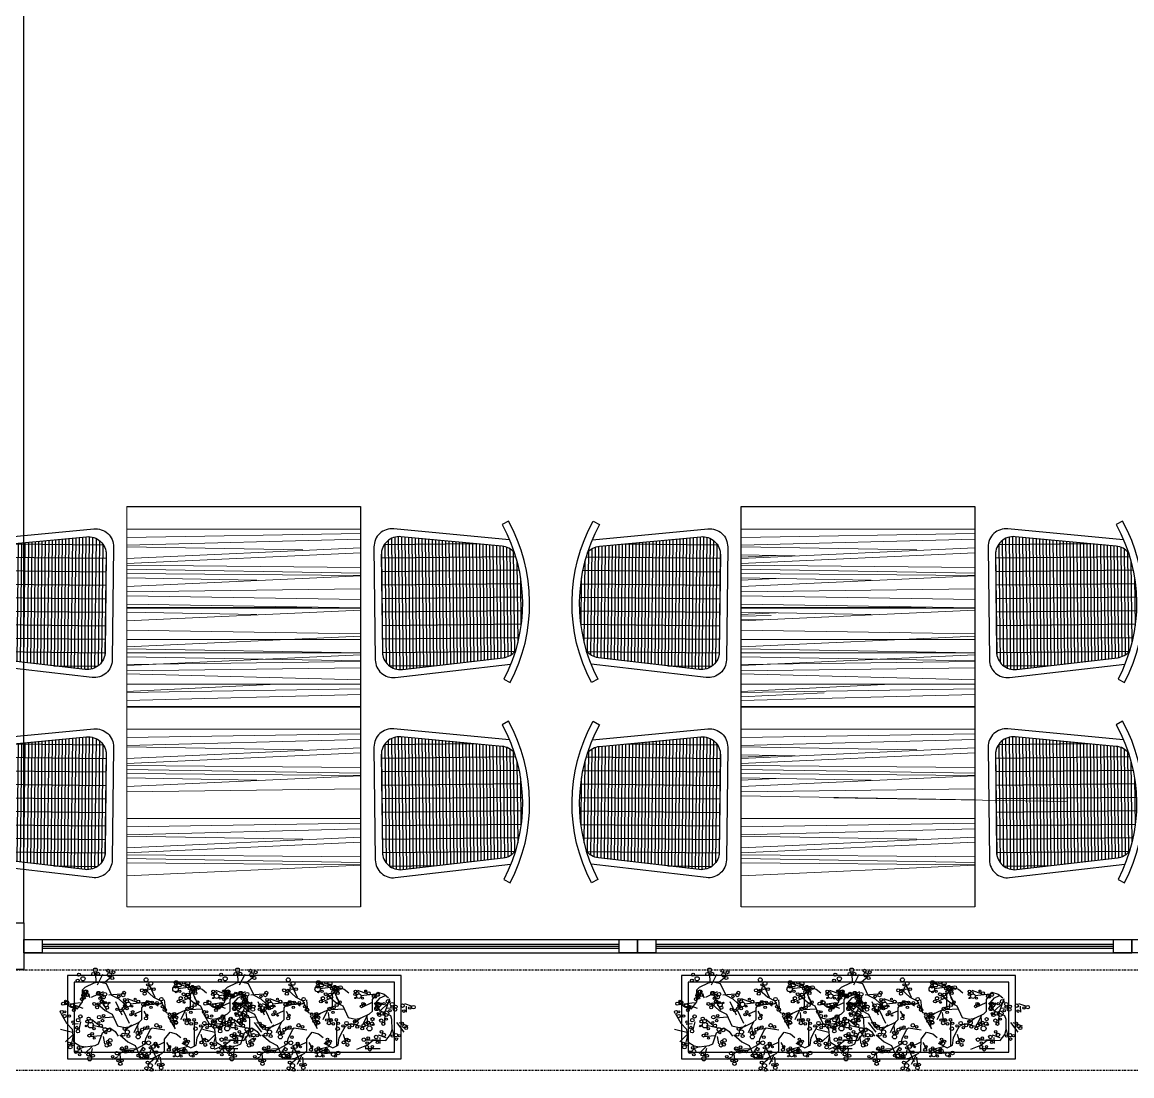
# Model space of a CAD drawing. Header units: millimetres. Extents: x 7703 to 16070, y -6855 to 95.
# Drawn here: x 13867.2 to 14199.6, y -5850.8 to -5535 of the extents above; entities that cross this region are included whole.
import ezdxf

# ---------------------------------------------------------------- set-up
doc = ezdxf.new("R2010")
doc.units = ezdxf.units.MM
doc.linetypes.add('BORDER', pattern=[1.75, 0.5, -0.25, 0.5, -0.25, 0, -0.25])
doc.layers.add('AHŞAP İNCE', color=7, linetype='Continuous', lineweight=9, true_color=0x433223)
for name, color, linetype in [('bougainvil', 7, 'Continuous'), ('Fitout_Tip_kesit$0$A_elev 5', 46, 'Continuous'), ('MASA-TR', 165, 'Continuous'), ('S-HOLE', 136, 'Continuous'), ('TEF', 6, 'Continuous')]:
    doc.layers.add(name, color=color, linetype=linetype)
doc.layers.add('TEFRIS', color=9, linetype='Continuous', lineweight=0)
doc.layers.add('TEFRIŞ', color=34, linetype='Continuous', lineweight=20)

# ---------------------------------------------------------------- blocks, each defined once
blk = doc.blocks.new('*X23')
at = {"color": 0}
for p, q in [((20392.5, 15921.75), (20392.5, 15947.02)), ((20394.46, 15947.81), (20423.03, 15947.81)), ((20396.25, 15910.63), (20396.25, 15947.88)), ((20400, 15909.73), (20400, 15947.88)), ((20403.75, 15909.16), (20403.75, 15947.88)), ((20407.5, 15908.9), (20407.5, 15947.88)), ((20411.25, 15908.95), (20411.25, 15947.88)), ((20415, 15909.31), (20415, 15947.88)), ((20418.75, 15910), (20418.75, 15947.88)), ((20422.5, 15911.09), (20422.5, 15947.87)), ((20390.44, 15944.06), (20427.05, 15944.06)), ((20390.77, 15945), (20426.72, 15945)), ((20391.34, 15945.94), (20426.15, 15945.94)), ((20392.29, 15946.88), (20425.21, 15946.88)), ((20426.25, 15933.65), (20426.25, 15945.81)), ((20390.31, 15943.12), (20427.19, 15943.12)), ((20390.35, 15942.19), (20427.15, 15942.19)), ((20390.45, 15941.25), (20427.05, 15941.25)), ((20390.55, 15940.31), (20426.95, 15940.31)), ((20390.64, 15939.38), (20426.85, 15939.38)), ((20390.74, 15938.44), (20426.75, 15938.44)), ((20390.84, 15937.5), (20426.66, 15937.5)), ((20390.94, 15936.56), (20426.56, 15936.56)), ((20391.04, 15935.62), (20426.46, 15935.62)), ((20391.14, 15934.69), (20426.36, 15934.69)), ((20391.24, 15933.75), (20426.26, 15933.75)), ((20391.34, 15932.81), (20426.16, 15932.81)), ((20391.43, 15931.88), (20426.06, 15931.88)), ((20391.53, 15930.94), (20425.96, 15930.94)), ((20391.63, 15930), (20425.87, 15930)), ((20391.73, 15929.06), (20425.77, 15929.06)), ((20391.83, 15928.12), (20425.67, 15928.12)), ((20391.93, 15927.19), (20425.57, 15927.19)), ((20392.03, 15926.25), (20425.47, 15926.25)), ((20392.12, 15925.31), (20425.37, 15925.31)), ((20392.22, 15924.38), (20425.27, 15924.38)), ((20392.32, 15923.44), (20425.18, 15923.44)), ((20392.42, 15922.5), (20425.08, 15922.5)), ((20392.52, 15921.56), (20424.98, 15921.56)), ((20392.62, 15920.62), (20424.88, 15920.62)), ((20392.72, 15919.69), (20424.78, 15919.69)), ((20392.82, 15918.75), (20424.68, 15918.75)), ((20392.91, 15917.81), (20424.58, 15917.81)), ((20393.01, 15916.88), (20424.48, 15916.88)), ((20393.11, 15915.94), (20424.39, 15915.94)), ((20393.21, 15915), (20424.29, 15915)), ((20393.32, 15914.06), (20424.18, 15914.06)), ((20393.57, 15913.12), (20423.93, 15913.12)), ((20394.04, 15912.19), (20423.46, 15912.19)), ((20394.82, 15911.25), (20422.68, 15911.25)), ((20397.43, 15910.31), (20420.07, 15910.31)), ((20402.08, 15909.38), (20415.42, 15909.38))]:
    blk.add_line(p, q, dxfattribs=at)
blk = doc.blocks.new('CHAI1A')
for points in [[(-17.2, -101.45), (-20.57, -69.45, -0.445276), (-15.6, -63.93), (15.73, -63.93, -0.445276), (20.71, -69.45), (17.34, -101.45, -0.003866), (17.33, -101.53)], [(-15.4, -99.45), (-18.35, -71.45, -0.445276), (-13.38, -65.93), (13.51, -65.93, -0.445276), (18.49, -71.45), (15.54, -99.45, -0.201793), (13.67, -102.85)], [(-17.2, -101.53, -0.003866), (-17.2, -101.45)], [(-13.53, -102.85, -0.201793), (-15.4, -99.45)]]:
    blk.add_lwpolyline(points, format="xyb")
at = {"elevation": 91}
blk.add_lwpolyline([(-21.39, -99.55, 0.250487), (21.53, -99.55), (22.47, -101.32, -0.250487), (-22.34, -101.32)], format="xyb", close=True, dxfattribs=at)
at = {"layer": 'MASA-TR'}
blk.add_blockref('*X23', (-20408.68, -16013.81), dxfattribs=at)
blk = doc.blocks.new('BAR-TABU')
at = {"layer": 'TEF', "rotation": 89.26744087798987}
blk.add_blockref('CHAI1A', (-58.69, -27.54), dxfattribs=at)
blk = doc.blocks.new('begonvil')
at = {"layer": 'bougainvil', "color": 106}
blk.add_line((14904.48, 22014.58), (14905.3, 22030.36), dxfattribs=at)
for points in [[(14861.7, 22042.38), (14856.66, 22047.35), (14852.09, 22049.94), (14848.96, 22057.75), (14844.27, 22059.14), (14840.77, 22058.77), (14834.75, 22056.13), (14832.9, 22054.47), (14832.5, 22046.84), (14828.74, 22042.32), (14824.69, 22043.71), (14821.87, 22046.21)], [(14843.02, 22057.42), (14846.9, 22064.28)], [(14874.26, 22052.5), (14879.3, 22047.53), (14883.88, 22044.94), (14887, 22037.13), (14891.7, 22035.74), (14895.19, 22036.12), (14901.22, 22038.75), (14903.07, 22040.41), (14903.46, 22048.04), (14907.23, 22052.56), (14911.28, 22051.17), (14914.09, 22048.67)], [(14880.42, 22047.33), (14876.76, 22056.35)], [(14901.09, 22053.28), (14893.49, 22056.5)], [(14907.73, 22042.47), (14903.35, 22053.29)], [(14826.46, 22045.46), (14832.8, 22042.78)], [(14842.1, 22045.44), (14847.14, 22040.47), (14851.71, 22037.88), (14854.84, 22030.06), (14859.54, 22028.68), (14863.03, 22029.05), (14869.05, 22031.68), (14870.9, 22033.35), (14871.3, 22040.98), (14875.06, 22045.49), (14879.11, 22044.11), (14881.93, 22041.61)], [(14848.25, 22040.27), (14844.6, 22049.28)], [(14850.08, 22050.53), (14858.33, 22050.69)], [(14854.36, 22045.96), (14858.01, 22036.94)], [(14868.55, 22044.65), (14862.21, 22047.34)], [(14900.09, 22047.87), (14905.13, 22042.9), (14909.71, 22040.31), (14912.83, 22032.5), (14917.53, 22031.11), (14921.02, 22031.49), (14927.04, 22034.12), (14928.9, 22035.79), (14929.29, 22043.42), (14933.06, 22047.93), (14937.11, 22046.54), (14939.92, 22044.04)], [(14917.4, 22011.37), (14924.06, 22013.77), (14928.37, 22016.78), (14936.76, 22016.24), (14940.04, 22019.88), (14941.21, 22023.19), (14941.43, 22029.76), (14940.72, 22032.15), (14934.01, 22035.8), (14931.56, 22041.14), (14934.56, 22044.19), (14938.03, 22045.66)], [(14926.54, 22047.09), (14920.2, 22049.77)], [(14818.44, 22039.67), (14821.6, 22033.33), (14825.09, 22029.4), (14825.51, 22020.99), (14829.5, 22018.16), (14832.92, 22017.38), (14839.47, 22017.91), (14841.77, 22018.89), (14844.62, 22025.98), (14849.65, 22029.02), (14853.02, 22026.4), (14854.87, 22023.12)], [(14884.69, 22042.76), (14876.44, 22042.6)], [(14899.48, 22037.57), (14896.24, 22031.85)], [(14910.52, 22038.13), (14902.27, 22037.97)], [(14938.01, 22037.33), (14943.69, 22037.45)], [(14848.12, 22028.37), (14838.41, 22031.01)], [(14852.53, 22035.69), (14844.28, 22035.53)], [(14869.15, 22031.78), (14865.26, 22024.92)], [(14892.54, 22026.03), (14888.27, 22034.49)], [(14925.31, 22032.94), (14922.07, 22027.23)], [(14937, 22035.47), (14936.4, 22026.97)], [(14825.15, 22027.07), (14817.29, 22029.59)], [(14855.94, 22024.08), (14860.98, 22019.11), (14865.55, 22016.52), (14868.68, 22008.71), (14873.37, 22007.32), (14876.87, 22007.7), (14882.89, 22010.33), (14884.74, 22012), (14885.14, 22019.62), (14888.9, 22024.14), (14892.95, 22022.75), (14895.77, 22020.25)], [(14856.06, 22014.98), (14859.53, 22013.62), (14864.22, 22013.38), (14872.07, 22017.09), (14872.84, 22020.58), (14876.08, 22026.3), (14877.31, 22027.41)], [(14877.31, 22027.41), (14885.47, 22025.81)], [(14896.17, 22016.43), (14901.89, 22013.19), (14905.5, 22014.77), (14906.33, 22019.43), (14908.92, 22024.01), (14910.83, 22026.85), (14914.45, 22028.43), (14918.5, 22027.04), (14921.4, 22026.3)], [(14837.45, 22017.36), (14832.53, 22013.01)], [(14837.5, 22016.07), (14836.07, 22010.95)], [(14880.15, 22005.12), (14875.76, 22015.94)], [(14909.02, 22021.8), (14910.48, 22015.84)], [(14931.81, 22016.89), (14923.56, 22016.72)], [(14866.37, 22014.34), (14858.12, 22014.18)], [(14881.15, 22009.15), (14877.91, 22003.43)], [(14932.75, 22010.85), (14923.04, 22011.44)]]:
    blk.add_lwpolyline(points, dxfattribs=at)
at = {"layer": 'bougainvil', "color": 232}
for points in [[(14842.45, 22058.86), (14842.08, 22065.24)], [(14848.16, 22059.17), (14852.57, 22062.47)], [(14837.94, 22049.15), (14835.81, 22053.38)], [(14907.43, 22052.96), (14895.38, 22052.17)], [(14821.18, 22045.73), (14831.22, 22046.39)], [(14873.83, 22044.38), (14863.79, 22043.72)], [(14886.17, 22045.36), (14886.48, 22040.05)], [(14903.68, 22046.24), (14895.75, 22043.12)], [(14905.79, 22046.13), (14908.36, 22041.05)], [(14931.82, 22046.82), (14921.78, 22046.16)], [(14862.7, 22031.03), (14859.04, 22040.04)], [(14870.7, 22038.78), (14864.09, 22036.18)], [(14872.46, 22038.69), (14874.6, 22034.46)], [(14884.9, 22043.66), (14881.29, 22042.09)], [(14928.7, 22041.22), (14922.09, 22038.62)], [(14939.79, 22040.7), (14933.61, 22035.23)], [(14940.58, 22043.32), (14936.85, 22033.98)], [(14950.18, 22039.72), (14955.11, 22037.71)], [(14951.17, 22037.85), (14951.04, 22033.91)], [(14864, 22030.03), (14859.6, 22026.73)], [(14892.05, 22027.82), (14891.33, 22036.69)], [(14895.19, 22036.12), (14891.52, 22033.36)], [(14921.02, 22031.49), (14917.35, 22028.74)], [(14925.05, 22032.39), (14925.42, 22026.01)], [(14825.16, 22025.53), (14820.24, 22021.17)], [(14825.21, 22024.24), (14823.78, 22019.11)], [(14843.34, 22024.09), (14836.25, 22023.78)], [(14844.98, 22023.43), (14845.63, 22018.74)], [(14876.11, 22026.88), (14871.38, 22026.54)], [(14832.92, 22017.38), (14828.56, 22015.97)], [(14870.8, 22015.39), (14867.01, 22010.29)], [(14884.54, 22017.43), (14877.93, 22014.83)], [(14886.3, 22017.34), (14888.44, 22013.11)], [(14931.87, 22020.18), (14936.79, 22018.18)], [(14932.85, 22018.31), (14932.72, 22014.37)], [(14854.03, 22009.79), (14850.42, 22008.21)], [(14857.76, 22013.71), (14854.06, 22010.37)], [(14855.29, 22011.49), (14855.61, 22006.17)], [(14869.03, 22012.32), (14871.66, 22008.66)], [(14881.62, 22007.95), (14881.93, 22002.64)], [(14899.57, 22013.9), (14892.43, 22012.5)], [(14904.29, 22010.04), (14894.25, 22009.38)], [(14877.94, 22007.24), (14873.53, 22003.94)]]:
    blk.add_lwpolyline(points, dxfattribs=at)
at = {"layer": 'bougainvil', "color": 222}
for points in [[(14838.79, 22049.69), (14846.72, 22052.81)], [(14930.46, 22041.13), (14932.59, 22036.9)], [(14829.02, 22032.67), (14825.09, 22032.35)], [(14830.77, 22033.87), (14829.34, 22028.74)], [(14843.21, 22030.34), (14838.08, 22034.94)], [(14899.95, 22036.37), (14900.26, 22031.06)], [(14867.78, 22029.31), (14868.1, 22023.99)], [(14941.21, 22023.19), (14942.1, 22018.69)], [(14944.21, 22027.52), (14948.72, 22021.05)], [(14945.75, 22027.4), (14951.66, 22024.99)]]:
    blk.add_lwpolyline(points, dxfattribs=at)
at = {"layer": 'bougainvil', "color": 7}
blk.add_lwpolyline([(14899, 22010.32), (14892.67, 22013)], dxfattribs=at)
at = {"layer": 'bougainvil', "color": 222}
for centre, radius in [((14842.16, 22067.17), 1.36), ((14850.57, 22066.31), 0.986), ((14853.9, 22065.21), 0.986), ((14852.89, 22061.44), 0.986), ((14843.43, 22051.85), 1.28), ((14843.3, 22052.04), 0.74), ((14847.57, 22051.1), 1.2), ((14840.35, 22045.12), 0.986), ((14843.1, 22044.75), 0.986), ((14844.31, 22048.5), 0.748), ((14845.39, 22046.35), 1.08), ((14845.43, 22050.04), 1.08), ((14845.8, 22045.53), 0.748), ((14846.45, 22049.29), 1.23), ((14847.54, 22045.53), 0.748), ((14875.06, 22043.85), 0.997), ((14875.27, 22043.3), 1.14), ((14878.18, 22044.12), 0.822), ((14881.42, 22043.85), 0.822), ((14918.12, 22047.43), 0.748), ((14820.53, 22038.09), 1.07), ((14820.75, 22040.96), 0.623), ((14823.63, 22037.99), 0.748), ((14830.87, 22037.35), 1.07), ((14842.03, 22042.79), 0.986), ((14872.4, 22043.12), 1.07), ((14873.35, 22042.32), 0.636), ((14921.95, 22039.25), 0.836), ((14923.16, 22040.93), 0.899), ((14924.01, 22040.61), 0.617), ((14931.81, 22037.28), 1.28), ((14932.11, 22037.94), 1.21), ((14933.19, 22039.55), 1.28), ((14932.84, 22040.3), 0.846), ((14933.04, 22040.42), 0.997), ((14934.55, 22040.17), 0.763), ((14936.83, 22040.35), 0.763), ((14828.07, 22030.21), 0.822), ((14829.24, 22035.04), 1.14), ((14835.07, 22033.79), 0.898), ((14836.13, 22035.62), 1.06), ((14837.29, 22031.29), 1.81), ((14837.21, 22033.9), 1.17), ((14880.27, 22028.97), 1.14), ((14890.41, 22031.08), 0.822), ((14893, 22030.08), 1.14), ((14893.18, 22030.16), 0.822), ((14898.81, 22031.52), 0.822), ((14900.19, 22029.45), 1.14), ((14901.46, 22031.53), 0.822), ((14901.78, 22031.22), 0.822), ((14905.03, 22031.34), 0.822), ((14906.23, 22028.92), 0.822), ((14911.64, 22028.82), 1.14), ((14928.73, 22030.55), 0.986), ((14828.71, 22027.8), 1.14), ((14867.92, 22022.08), 1.36), ((14867.88, 22024.64), 1.18), ((14869.44, 22024.57), 0.986), ((14870.75, 22026.62), 0.986), ((14874.47, 22028.17), 0.822), ((14882.7, 22027.89), 0.822), ((14902.98, 22028.8), 0.822), ((14905.63, 22025.48), 1.14), ((14909.18, 22027.11), 0.822), ((14921.71, 22024.85), 0.986), ((14922.78, 22026.82), 0.986), ((14924.41, 22027.57), 1.18), ((14925.76, 22028.38), 1.08), ((14926.41, 22024.59), 1.63), ((14928.23, 22027.59), 1.18), ((14929.08, 22026.98), 0.568), ((14948.05, 22026.87), 0.822), ((14949.37, 22024.83), 1.14), ((14950.41, 22023.66), 0.986), ((14875.45, 22021.5), 0.822), ((14875.41, 22014.48), 0.748), ((14877.55, 22015.27), 1.23), ((14879.05, 22016.55), 1), ((14879, 22017.14), 0.899), ((14941.22, 22018.82), 0.822), ((14943.46, 22019.3), 1.14), ((14943.69, 22016.7), 0.822), ((14945.71, 22018.81), 0.822), ((14829.09, 22012.4), 0.822), ((14834.69, 22012.26), 0.986), ((14835.46, 22009.37), 1.36), ((14837.71, 22011.24), 0.986), ((14872.2, 22001.2), 0.986), ((14873.21, 22004.96), 0.986), ((14874.89, 22002.79), 1.36), ((14875.52, 22000.1), 0.986), ((14880.48, 22003.1), 0.822), ((14881.87, 22001.03), 1.14), ((14883.13, 22003.11), 0.822)]:
    blk.add_circle(centre, radius, dxfattribs=at)
at = {"layer": 'bougainvil', "color": 232}
for centre, radius in [((14830.28, 22060.95), 0.986), ((14831.29, 22064.72), 0.986), ((14833.77, 22061.93), 1.36), ((14840.64, 22064.67), 0.986), ((14843.82, 22064.68), 0.986), ((14851.21, 22063.62), 1.36), ((14874.99, 22059.13), 1.28), ((14833.28, 22051.06), 0.899), ((14836.28, 22051.13), 0.986), ((14860.23, 22051.39), 0.986), ((14871.91, 22052.41), 0.986), ((14874.65, 22052.04), 0.986), ((14875.86, 22055.79), 0.748), ((14876.95, 22053.64), 1.08), ((14878, 22056.58), 1.23), ((14879.75, 22052.74), 0.898), ((14893.91, 22052.05), 1.81), ((14894.06, 22053.76), 1.08), ((14894.55, 22056.25), 1.27), ((14896.45, 22054.71), 1.4), ((14899.49, 22055.8), 0.763), ((14901.79, 22053.89), 1.21), ((14902.12, 22055.17), 1.28), ((14903, 22051.82), 0.748), ((14908.91, 22052.32), 1.2), ((14819.95, 22046.26), 0.997), ((14821.65, 22047.8), 0.636), ((14822.61, 22047), 1.07), ((14825.87, 22044.96), 1.01), ((14827.07, 22043.5), 0.748), ((14832.4, 22048.61), 1.03), ((14834.19, 22049.27), 0.623), ((14847.85, 22044.22), 1.51), ((14850.16, 22045.34), 0.394), ((14856.6, 22049.17), 0.822), ((14859.51, 22049.99), 1.14), ((14860.13, 22045), 0.748), ((14860.47, 22046.73), 0.882), ((14862.56, 22043.62), 1.51), ((14867.22, 22046.75), 0.636), ((14869.13, 22045.16), 1.01), ((14873.58, 22050.07), 0.986), ((14884.34, 22045.97), 1.14), ((14894.24, 22050.15), 0.568), ((14895.58, 22043.87), 1), ((14896.67, 22050.41), 0.748), ((14897.03, 22045.89), 1.08), ((14899.04, 22048.44), 0.986), ((14900.72, 22046.11), 0.986), ((14901.79, 22048.07), 0.986), ((14904.08, 22049.67), 1.08), ((14906.88, 22048.78), 0.898), ((14906.86, 22050.48), 0.763), ((14918.46, 22049.16), 0.882), ((14918.24, 22044.93), 0.394), ((14919.78, 22048.1), 0.974), ((14920.55, 22046.06), 1.51), ((14922.85, 22044.69), 0.623), ((14925.21, 22049.19), 0.636), ((14927.12, 22047.59), 1.01), ((14930.39, 22045.55), 1.07), ((14931.35, 22044.75), 0.636), ((14933.05, 22046.29), 0.997), ((14818.85, 22040.92), 1.03), ((14826.73, 22041.77), 0.882), ((14843.1, 22036.24), 1.14), ((14846.01, 22037.06), 0.822), ((14848.62, 22042.18), 0.974), ((14855.06, 22040.7), 0.748), ((14857.4, 22039.96), 0.899), ((14859.31, 22041.29), 0.822), ((14860.2, 22042.93), 0.822), ((14860.25, 22042.5), 0.394), ((14861.6, 22040.98), 0.822), ((14863.95, 22036.81), 0.836), ((14864.86, 22042.26), 0.623), ((14865.16, 22038.5), 0.899), ((14877.33, 22040.98), 0.822), ((14884.81, 22041.03), 0.822), ((14886.19, 22038.96), 1.14), ((14899.14, 22043.09), 0.617), ((14901.09, 22038.67), 1.14), ((14903.16, 22036.35), 0.822), ((14904, 22039.49), 0.822), ((14905.83, 22041), 1.01), ((14907.96, 22042.78), 0.846), ((14939.55, 22041.6), 1.21), ((14942.09, 22039.65), 1.21), ((14941.97, 22037.84), 0.846), ((14943.78, 22036.17), 1.21), ((14944.25, 22037.97), 1.06), ((14948.85, 22038.34), 1.14), ((14953.51, 22036.62), 0.822), ((14955.97, 22036.98), 1.14), ((14825.78, 22033.98), 0.822), ((14834.23, 22030.9), 0.473), ((14842.63, 22032.76), 0.636), ((14843.92, 22030.63), 1.01), ((14845.17, 22033.92), 0.822), ((14866.92, 22036.16), 0.514), ((14873.67, 22033.94), 1.01), ((14874.27, 22035.9), 0.705), ((14889.15, 22035.81), 0.822), ((14890.35, 22033.39), 0.822), ((14891.25, 22034.22), 0.822), ((14892.65, 22032.4), 1.14), ((14892.4, 22035.93), 0.822), ((14893.6, 22033.51), 0.822), ((14917.08, 22029.59), 0.822), ((14917.86, 22028.79), 1.36), ((14932.69, 22033.94), 0.748), ((14933.36, 22033.03), 1.06), ((14934.44, 22029.32), 1.08), ((14935.2, 22033.91), 1.17), ((14937.8, 22033.69), 1.81), ((14937.88, 22030.01), 0.617), ((14940.48, 22035.47), 0.748), ((14949.5, 22034.78), 0.822), ((14836.06, 22024.56), 1), ((14838.01, 22025.62), 0.899), ((14839.17, 22022.66), 0.617), ((14839.37, 22028.84), 0.748), ((14846.41, 22027.98), 1.28), ((14846.83, 22025.72), 0.636), ((14849.03, 22027.52), 1.2), ((14858.26, 22023.99), 0.986), ((14859.28, 22027.75), 0.986), ((14860.95, 22025.58), 1.36), ((14861.59, 22022.89), 0.986), ((14872.38, 22027.69), 0.822), ((14913.23, 22025.72), 0.822), ((14915.17, 22027.2), 0.986), ((14918.5, 22026.1), 0.986), ((14934.21, 22021.94), 0.822), ((14935.64, 22027.14), 1), ((14822.56, 22020.02), 0.822), ((14823.19, 22017.62), 1.14), ((14825.07, 22019.17), 0.822), ((14828.58, 22016.86), 0.822), ((14829.31, 22014.69), 1.14), ((14847.15, 22017.63), 1.21), ((14847.87, 22019.98), 0.846), ((14848.96, 22017.98), 1.06), ((14849.55, 22020.65), 1.21), ((14856.94, 22014.88), 1.14), ((14859.85, 22015.7), 0.822), ((14871.6, 22017.93), 1.14), ((14874.53, 22017.82), 1.28), ((14880.76, 22014.8), 0.514), ((14888.11, 22014.55), 0.705), ((14898.03, 22016.64), 0.822), ((14898.58, 22018.83), 0.822), ((14899.13, 22016.34), 1.36), ((14900.43, 22017.4), 0.822), ((14909.09, 22016.27), 0.986), ((14911.29, 22018.16), 0.822), ((14911.48, 22014.55), 0.986), ((14912.33, 22017.34), 0.986), ((14922.39, 22017.43), 1.14), ((14930.53, 22018.8), 1.14), ((14931.18, 22015.25), 0.822), ((14935.6, 22019.87), 1.14), ((14826.76, 22014.16), 0.822), ((14850.54, 22009.97), 0.822), ((14853.47, 22012.09), 1.14), ((14853.93, 22007.15), 0.822), ((14856.58, 22007.16), 0.822), ((14863.49, 22012.54), 0.822), ((14867.33, 22009.84), 0.822), ((14869.14, 22009.4), 1.36), ((14870.94, 22013.83), 0.986), ((14871.45, 22011.09), 0.986), ((14873.13, 22008.76), 0.986), ((14874.2, 22010.73), 0.986), ((14876.5, 22012.32), 1.08), ((14879.3, 22011.43), 0.898), ((14887.51, 22012.58), 1.01), ((14890.59, 22010.66), 0.748), ((14890.93, 22012.39), 0.882), ((14890.71, 22008.16), 0.394), ((14892.42, 22013.55), 0.822), ((14895.32, 22007.92), 0.623), ((14897.19, 22011.83), 0.822), ((14898.08, 22011.19), 1.21), ((14901.99, 22008.74), 1.28), ((14903.14, 22007.78), 0.763), ((14905.19, 22009.62), 1.2), ((14924.19, 22012.54), 1.03), ((14926.02, 22010.7), 0.899), ((14927.7, 22012.48), 0.748), ((14855.32, 22005.08), 1.14)]:
    blk.add_circle(centre, radius, dxfattribs=at)
at = {"layer": 'bougainvil', "color": 7}
for centre, radius in [((14833.54, 22051.49), 0.986), ((14834.61, 22053.46), 0.986), ((14834.67, 22050.95), 0.846), ((14835.39, 22053.31), 1.21), ((14905.13, 22052.61), 1.23), ((14905.71, 22051.44), 1.28), ((14861.79, 22045.66), 0.974), ((14827.79, 22043.36), 0.636), ((14859.01, 22012.56), 0.822), ((14860.11, 22012.72), 0.822), ((14872.27, 22008.81), 0.986), ((14892.25, 22011.32), 0.974), ((14893.02, 22009.29), 1.51), ((14893.94, 22011.7), 0.822), ((14897.67, 22012.42), 0.636)]:
    blk.add_circle(centre, radius, dxfattribs=at)
at = {"layer": 'bougainvil', "color": 106}
for centre in [(14924.45, 22015.11), (14925.3, 22018.25)]:
    blk.add_circle(centre, 0.822, dxfattribs=at)

msp = doc.modelspace()

# ---------------------------------------------------------------- linework, layer by layer
for p, q in [((13867.67, -5804.99), (13867.67, -5513.14)), ((13873.15, -5809.97), (14046.03, -5809.97)), ((14057, -5809.97), (14194.08, -5809.97)), ((13867.72, -5813.97), (14051.52, -5813.97)), ((14051.56, -5813.97), (14199.57, -5813.97))]:
    msp.add_line(p, q)
at = {"color": 4}
for p, q in [((13873.15, -5811.36), (14046.03, -5811.36)), ((13873.15, -5811.97), (14046.03, -5811.97)), ((13873.18, -5812.53), (14046.02, -5812.53)), ((13887.63, -5812.53), (14046.02, -5812.53)), ((14057, -5811.36), (14194.08, -5811.36)), ((14057, -5811.97), (14194.08, -5811.97)), ((14057.03, -5812.53), (14194.07, -5812.53)), ((14071.48, -5812.53), (14194.07, -5812.53))]:
    msp.add_line(p, q, dxfattribs=at)
at = {"color": 0, "linetype": 'BORDER'}
for p, q in [((13092.11, -5819.11), (14943.67, -5819.11)), ((13092.11, -5849.11), (14943.67, -5849.11))]:
    msp.add_line(p, q, dxfattribs=at)
at = {"color": 0}
msp.add_lwpolyline([(13852.67, -5818.95), (13852.67, -5804.99), (13867.67, -5804.99), (13867.67, -5818.95)], close=True, dxfattribs=at)
msp.add_lwpolyline([(13852.67, -5818.95), (13852.67, -5804.99), (13867.67, -5804.99), (13867.67, -5818.95)], close=True, dxfattribs=at)
for points in [[(13867.67, -5809.97), (13873.15, -5809.97), (13873.15, -5813.97), (13867.67, -5813.97)], [(13867.67, -5809.97), (13873.15, -5809.97), (13873.15, -5813.97), (13867.67, -5813.97)], [(14046.03, -5809.97), (14051.52, -5809.97), (14051.52, -5813.97), (14046.03, -5813.97)], [(14051.52, -5809.97), (14057, -5809.97), (14057, -5813.97), (14051.52, -5813.97)], [(14051.52, -5809.97), (14057, -5809.97), (14057, -5813.97), (14051.52, -5813.97)], [(14194.08, -5809.97), (14199.57, -5809.97), (14199.57, -5813.97), (14194.08, -5813.97)], [(14199.57, -5809.97), (14205.05, -5809.97), (14205.05, -5813.97), (14199.57, -5813.97)], [(14199.57, -5809.97), (14205.05, -5809.97), (14205.05, -5813.97), (14199.57, -5813.97)]]:
    msp.add_lwpolyline(points, close=True)
at = {"layer": 'AHŞAP İNCE'}
for p, q in [((13898.54, -5686.95), (13968.54, -5686.95)), ((14082.53, -5686.95), (14152.53, -5686.95)), ((13898.54, -5689.45), (13968.54, -5688.31)), ((13898.54, -5691.78), (13968.54, -5690.01)), ((14082.53, -5689.45), (14152.53, -5688.31)), ((14082.53, -5691.78), (14152.53, -5690.01)), ((13898.54, -5692.24), (13951.21, -5693.15)), ((13898.54, -5695.72), (13968.54, -5692.55)), ((13898.54, -5697.22), (13968.54, -5694.05)), ((14082.53, -5692.24), (14135.2, -5693.15)), ((14082.53, -5695.72), (14152.53, -5692.55)), ((14082.53, -5697.22), (14152.53, -5694.05)), ((14082.53, -5694.65), (14098.73, -5694.93)), ((14082.53, -5695.34), (14093, -5694.83)), ((13898.54, -5697.8), (13968.54, -5698.41)), ((13898.54, -5698.98), (13968.54, -5700.15)), ((13898.54, -5700.21), (13968.54, -5700.82)), ((13898.54, -5704.13), (13968.54, -5700.95)), ((14082.53, -5697.8), (14152.53, -5698.41)), ((14082.53, -5698.98), (14152.53, -5700.15)), ((14082.53, -5700.21), (14152.53, -5700.82)), ((14082.53, -5704.13), (14152.53, -5700.95)), ((13898.54, -5701.55), (13937.51, -5702.22)), ((14082.53, -5701.55), (14121.5, -5702.22)), ((14082.53, -5702.24), (14093, -5701.73)), ((13898.54, -5705.72), (13968.54, -5704.82)), ((13898.54, -5706.94), (13968.54, -5708.06)), ((14082.53, -5705.72), (14152.53, -5704.82)), ((14082.53, -5706.94), (14152.53, -5708.06)), ((13898.54, -5709.41), (13968.54, -5710.54)), ((13898.54, -5710.43), (13953.92, -5710.43)), ((13898.54, -5710.62), (13968.54, -5710.62)), ((14082.53, -5709.41), (14152.53, -5710.54)), ((14082.53, -5710.43), (14137.91, -5710.43)), ((14082.53, -5710.62), (14152.53, -5710.62)), ((13898.54, -5714.4), (13968.54, -5711.23)), ((13898.54, -5711.82), (13937.51, -5712.5)), ((14082.53, -5714.4), (14152.53, -5711.23)), ((14082.53, -5711.82), (14121.5, -5712.5)), ((14082.53, -5712.52), (14093, -5712.01)), ((14082.53, -5713.08), (14091.52, -5712.83)), ((14082.53, -5714.11), (14090.81, -5714)), ((13898.54, -5717.21), (13968.54, -5718.34)), ((14082.53, -5717.21), (14152.53, -5718.34)), ((13898.54, -5722.2), (13968.54, -5719.03)), ((13898.54, -5720.01), (13968.54, -5720.01)), ((14082.53, -5722.2), (14152.53, -5719.03)), ((14082.53, -5720.01), (14152.53, -5720.01)), ((13898.54, -5722.86), (13968.54, -5723.99)), ((13898.54, -5724.07), (13968.54, -5724.07)), ((14082.53, -5722.86), (14152.53, -5723.99)), ((14082.53, -5724.07), (14152.53, -5724.07)), ((13898.54, -5727.85), (13968.54, -5724.68)), ((13898.54, -5725.27), (13968.54, -5726.4)), ((13898.54, -5727.56), (13968.54, -5726.66)), ((14082.53, -5727.85), (14152.53, -5724.68)), ((14082.53, -5725.27), (14152.53, -5726.4)), ((14082.53, -5727.56), (14152.53, -5726.66)), ((13898.54, -5729.44), (13968.54, -5728.54)), ((13898.54, -5730.38), (13968.54, -5732.18)), ((14082.53, -5729.44), (14152.53, -5728.54)), ((14082.53, -5730.38), (14152.53, -5732.18)), ((13898.54, -5733.46), (13968.54, -5733.46)), ((13898.54, -5735.65), (13943.49, -5733.46)), ((14082.53, -5733.46), (14152.53, -5733.46)), ((14082.53, -5735.65), (14127.48, -5733.46)), ((13898.54, -5735.95), (13968.54, -5734.81)), ((13898.54, -5738.29), (13968.54, -5736.51)), ((14082.53, -5735.95), (14152.53, -5734.81)), ((14082.53, -5737.22), (14107.4, -5736.01)), ((14082.53, -5738.29), (14152.53, -5736.51)), ((13898.54, -5746.95), (13968.54, -5746.95)), ((14082.53, -5746.95), (14152.53, -5746.95)), ((13898.54, -5749.45), (13968.54, -5748.31)), ((13898.54, -5751.78), (13968.54, -5750.01)), ((14082.53, -5749.45), (14152.53, -5748.31)), ((14082.53, -5751.78), (14152.53, -5750.01)), ((13898.54, -5752.24), (13951.21, -5753.15)), ((13898.54, -5755.72), (13968.54, -5752.55)), ((13898.54, -5757.22), (13968.54, -5754.05)), ((14082.53, -5752.24), (14135.2, -5753.15)), ((14082.53, -5755.72), (14152.53, -5752.55)), ((14082.53, -5757.22), (14152.53, -5754.05)), ((14082.53, -5754.65), (14098.73, -5754.93)), ((14082.53, -5755.34), (14093, -5754.83)), ((13898.54, -5757.8), (13968.54, -5758.41)), ((13898.54, -5758.98), (13968.54, -5760.15)), ((13898.54, -5760.21), (13968.54, -5760.82)), ((14082.53, -5757.8), (14152.53, -5758.41)), ((14082.53, -5758.98), (14152.53, -5760.15)), ((14082.53, -5760.21), (14152.53, -5760.82)), ((13898.54, -5764.13), (13968.54, -5760.95)), ((13898.54, -5761.55), (13937.51, -5762.22)), ((14082.53, -5764.13), (14152.53, -5760.95)), ((14082.53, -5761.55), (14121.5, -5762.22)), ((14082.53, -5762.24), (14093, -5761.73)), ((13898.54, -5765.72), (13968.54, -5764.82)), ((14082.53, -5765.72), (14152.53, -5764.82)), ((14082.53, -5766.94), (14152.53, -5768.06)), ((14110.37, -5767.49), (14180.37, -5768.62)), ((13898.54, -5773.72), (13968.54, -5773.72)), ((14082.53, -5773.72), (14152.53, -5773.72)), ((13898.54, -5776.21), (13968.54, -5775.07)), ((13898.54, -5778.55), (13968.54, -5776.77)), ((14082.53, -5776.21), (14152.53, -5775.07)), ((14082.53, -5778.55), (14152.53, -5776.77)), ((13898.54, -5779), (13951.21, -5779.91)), ((13898.54, -5782.48), (13968.54, -5779.31)), ((14082.53, -5779), (14135.2, -5779.91)), ((14082.53, -5782.48), (14152.53, -5779.31)), ((13898.54, -5783.99), (13968.54, -5780.81)), ((14082.53, -5783.99), (14152.53, -5780.81)), ((13898.54, -5784.57), (13968.54, -5785.17)), ((13898.54, -5785.74), (13968.54, -5786.91)), ((13898.54, -5786.98), (13968.54, -5787.58)), ((14082.53, -5784.57), (14152.53, -5785.17)), ((14082.53, -5785.74), (14152.53, -5786.91)), ((14082.53, -5786.98), (14152.53, -5787.58)), ((13898.54, -5790.89), (13968.54, -5787.72)), ((14082.53, -5790.89), (14152.53, -5787.72))]:
    msp.add_line(p, q, dxfattribs=at)
at = {"layer": 'Fitout_Tip_kesit$0$A_elev 5'}
for points in [[(13980.73, -5845.8), (13980.73, -5820.8), (13880.73, -5820.8), (13880.73, -5845.8)], [(13978.73, -5843.8), (13978.73, -5822.8), (13882.73, -5822.8), (13882.73, -5843.8)], [(14164.72, -5845.8), (14164.72, -5820.8), (14064.72, -5820.8), (14064.72, -5845.8)], [(14162.72, -5843.8), (14162.72, -5822.8), (14066.72, -5822.8), (14066.72, -5843.8)]]:
    msp.add_lwpolyline(points, close=True, dxfattribs=at)
at = {"layer": 'S-HOLE', "color": 45}
for p, q in [((13898.54, -5680.18), (13968.54, -5680.18)), ((13968.54, -5680.18), (13968.54, -5740.18)), ((14082.53, -5740.18), (14082.53, -5680.18)), ((14082.53, -5680.18), (14152.53, -5680.18)), ((14152.53, -5680.18), (14152.53, -5740.18)), ((13898.54, -5740.18), (13968.54, -5740.18)), ((13968.54, -5740.18), (13898.54, -5740.18)), ((13968.54, -5740.18), (13968.54, -5800.18)), ((14082.53, -5800.18), (14082.53, -5740.18)), ((14082.53, -5740.18), (14152.53, -5740.18)), ((14152.53, -5740.18), (14082.53, -5740.18)), ((14152.53, -5740.18), (14152.53, -5800.18))]:
    msp.add_line(p, q, dxfattribs=at)
at = {"layer": 'TEFRIŞ', "ltscale": 25}
for points in [[(13968.54, -5680.18), (13898.54, -5680.18), (13898.54, -5740.18), (13968.54, -5740.18)], [(14152.53, -5680.18), (14082.53, -5680.18), (14082.53, -5740.18), (14152.53, -5740.18)], [(13968.54, -5740.18), (13898.54, -5740.18), (13898.54, -5800.18), (13968.54, -5800.18)], [(14152.53, -5740.18), (14082.53, -5740.18), (14082.53, -5800.18), (14152.53, -5800.18)]]:
    msp.add_lwpolyline(points, close=True, dxfattribs=at)

# ---------------------------------------------------------------- block references
at = {"layer": 'bougainvil', "color": 1, "xscale": 0.4576716776139869, "yscale": 0.4576716776139869, "zscale": 0.4576716776139869, "rotation": 2.943144917855127}
for p in [(7623.77, -16254.13), (7666.37, -16254.13), (7807.76, -16254.13), (7850.36, -16254.13)]:
    msp.add_blockref('begonvil', p, dxfattribs=at)
at = {"layer": 'TEFRIS', "yscale": 1.08, "zscale": 1.08}
for p, xscale, rotation in [((13900.05, -5739.75), 1.08, 180.0990327834597), ((13967.04, -5739.75), -1.08, 179.9009672165402), ((14084.04, -5739.75), 1.08, 180.0990327834596), ((14151.03, -5739.75), -1.08, 179.9009672165402), ((13900.05, -5799.75), 1.08, 180.0990327834597), ((13967.04, -5799.75), -1.08, 179.9009672165402), ((14084.04, -5799.75), 1.08, 180.0990327834596), ((14151.03, -5799.75), -1.08, 179.9009672165402)]:
    msp.add_blockref('BAR-TABU', p, dxfattribs=dict(at, xscale=xscale, rotation=rotation))

doc.saveas('drawing.dxf')
